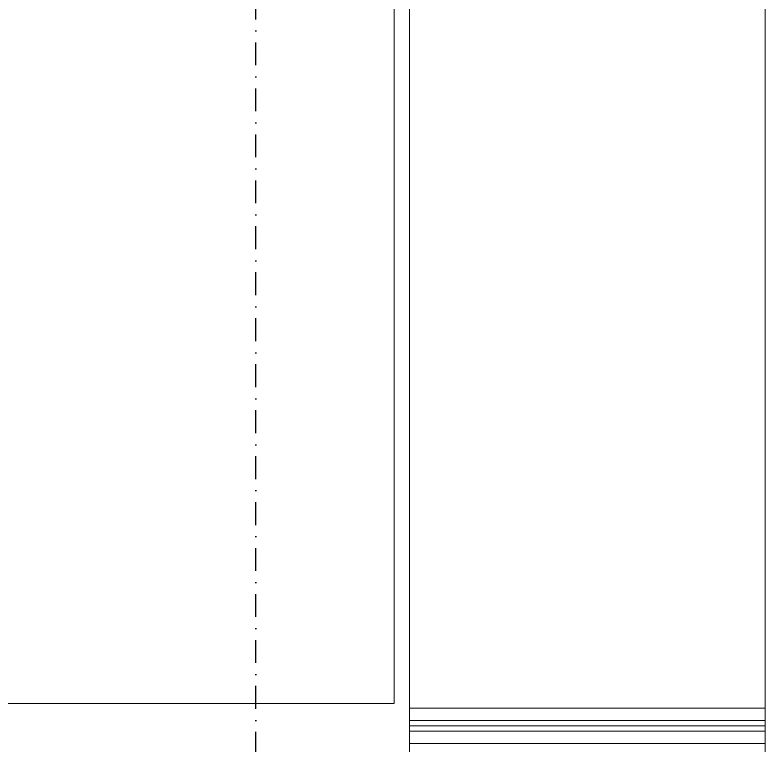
# Model space of a CAD drawing. Header units: metres. Extents: x 85953 to 212055, y -1481497 to -1363692.
# Drawn here: x 108229.6 to 108645.9, y -1392755.4 to -1392349.9 of the extents above; entities that cross this region are included whole.
import ezdxf

# ---------------------------------------------------------------- set-up
doc = ezdxf.new("R2010")
doc.units = ezdxf.units.M
doc.linetypes.add('DASHDOT', pattern=[25.4, 12.7, -6.35, 0, -6.35])
doc.layers.add('axes', color=8, linetype='Continuous')
doc.layers.add('Medical Equipment and Furniture', color=8, linetype='Continuous', lineweight=0)
doc.layers.add('Medical Equipment and Furniture1', color=8, linetype='Continuous', lineweight=5)

# ---------------------------------------------------------------- blocks, each defined once
blk = doc.blocks.new('GF21008-P')
at = {"layer": 'Medical Equipment and Furniture1'}
for p, q in [((-0.77088, 0), (0.79062, 0)), ((0, -0.1974), (0, 0)), ((0.00691, -0.1974), (0.00691, 0)), ((0.00987, -0.1974), (0.00987, 0)), ((0.01283, -0.1974), (0.01283, 0)), ((0.01974, -0.1974), (0.01974, 0)), ((-0.7767, -0.1974), (0.79645, -0.1974)), ((0.02235, -0.20585), (0.02235, -0.73852)), ((0.02235, -0.20585), (0.63897, -0.20585))]:
    blk.add_line(p, q, dxfattribs=at)

msp = doc.modelspace()

# ---------------------------------------------------------------- linework, layer by layer
at = {"layer": 'axes', "linetype": 'DASHDOT'}
msp.add_line((108363.27, -1477267.35, -0.09), (108363.27, -1366661.81, -0.09), dxfattribs=at)

# ---------------------------------------------------------------- block references
at = {"layer": 'Medical Equipment and Furniture', "xscale": -1000, "yscale": 1000, "zscale": 1000, "rotation": 270.0000000000002}
msp.add_blockref('GF21008-P', (108645.89, -1392754.13, 2.27), dxfattribs=at)

doc.saveas('drawing.dxf')
